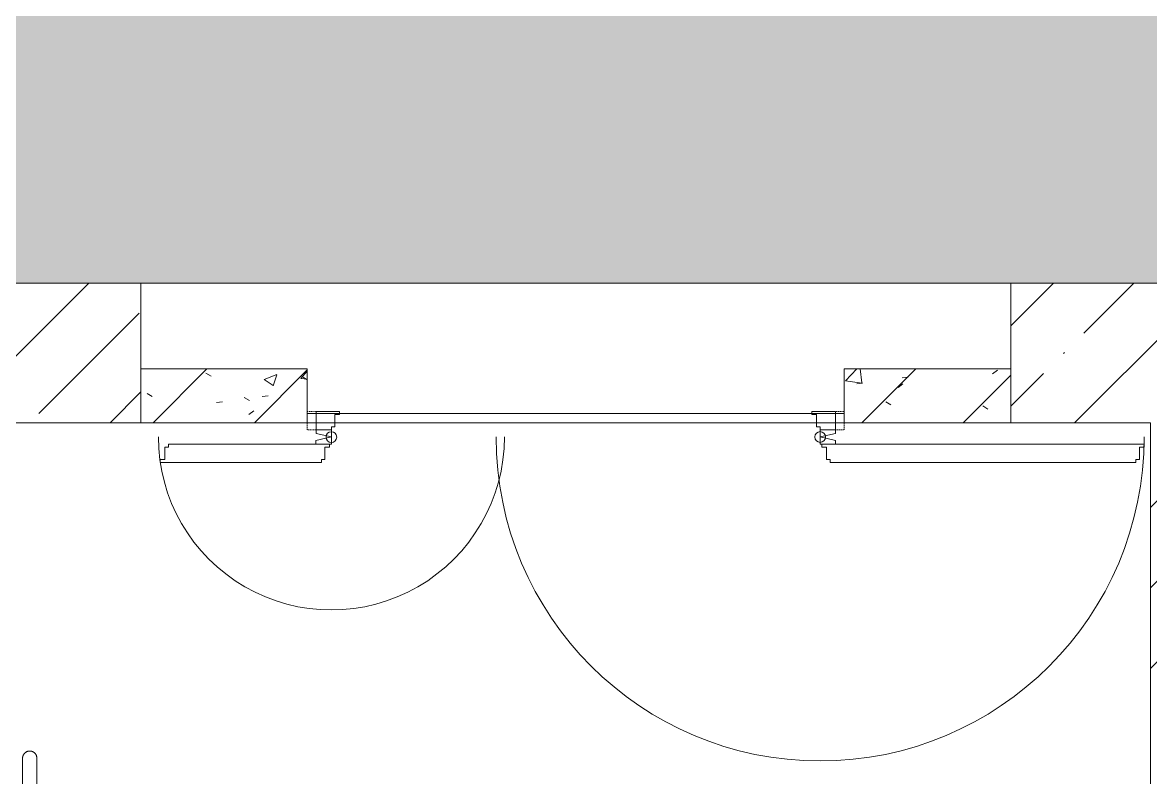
# Model space of a CAD drawing. Header units: millimetres. Extents: x -515342 to 330399, y -224905 to 507333.
# Drawn here: x -288868 to -285718, y -30385 to -28276 of the extents above; entities that cross this region are included whole.
import ezdxf

# ---------------------------------------------------------------- set-up
doc = ezdxf.new("R2010")
doc.units = ezdxf.units.MM
doc.linetypes.add('ASVP_Невидимые', pattern=[5, 3, -2])
for name, color, linetype, lineweight in [('Двери', 7, 'Continuous', 0), ('Лестницы', 7, 'Continuous', 0), ('Ограждение', 7, 'Continuous', 0), ('Перекрытие', 7, 'Continuous', 0), ('Стены внутренние', 7, 'Continuous', 0), ('Стены несущие', 7, 'Continuous', 0), ('Стены перегородки', 7, 'Continuous', 0), ('экспертиза условные обозначения', 1, 'Continuous', 0)]:
    doc.layers.add(name, color=color, linetype=linetype, lineweight=lineweight)
pattern_1 = [(45, (-374753.14, -35598.53), (-224.5064, 224.5064), []), (45, (-374528.64, -35598.53), (-224.5064, 224.5064), [396.875, -79.375, 3.353, -76.022])]

# ---------------------------------------------------------------- blocks, each defined once
blk = doc.blocks.new('Дверь_Алюминиевая_Противопожарная__ТПТ75__2 полотна - АР_Дверь_ТПТ75_1450х2075_h__Средник_EI30_Пр-10663291-О_АР_П_1_0_000_План 1 этажа')
at = {"layer": 'Двери', "lineweight": 18}
for p, q in [((-1574.5, 178), (-1564.5, 178)), ((-1574.5, 178), (-1574.5, 143)), ((-1564.5, 178), (-1564.5, 186)), ((-710.5, 186), (-1564.5, 186)), ((-710.5, 178), (-710.5, 186)), ((-710.5, 178), (-700.5, 178)), ((-700.5, 143), (-700.5, 178)), ((710.5, 178), (700.5, 178)), ((700.5, 143), (700.5, 178)), ((710.5, 178), (710.5, 186)), ((710.5, 186), (1160.5, 186)), ((1147.5, 178), (1160.5, 178)), ((1147.5, 178), (1147.5, 143)), ((1160.5, 178), (1160.5, 186)), ((-1587.5, 135), (-1587.5, 143)), ((-1587.5, 143), (-1574.5, 143)), ((-687.5, 135), (-1587.5, 135)), ((-725.5, 135), (-725.5, 125)), ((-700.5, 143), (-687.5, 143)), ((-687.5, 143), (-687.5, 135)), ((-682.5, 135), (-687.5, 135)), ((-682.5, 115), (-682.5, 135)), ((682.5, 115), (682.5, 135)), ((682.5, 135), (687.5, 135)), ((700.5, 143), (687.5, 143)), ((687.5, 143), (687.5, 135)), ((687.5, 135), (1137.5, 135)), ((725.5, 135), (725.5, 125)), ((1137.5, 135), (1137.5, 143)), ((1137.5, 143), (1147.5, 143)), ((-725.5, 125), (-682.5, 115)), ((-682.5, 115), (-725, 105)), ((-725, 105), (-725, 95)), ((-725, 95), (-682.5, 95)), ((-725, 95), (-725, 44)), ((-682.5, 95), (-682.5, 115)), ((-682.5, 95), (-682.5, 87)), ((725.5, 125), (682.5, 115)), ((682.5, 115), (725, 105)), ((682.5, 95), (682.5, 115)), ((725, 95), (682.5, 95)), ((682.5, 95), (682.5, 87)), ((725, 105), (725, 95)), ((725, 95), (725, 44)), ((-672.5, 87), (-682.5, 87)), ((-672.5, 52), (-672.5, 87)), ((672.5, 87), (682.5, 87)), ((672.5, 52), (672.5, 87)), ((-725, 44), (-659.5, 44)), ((-672.5, 52), (-659.5, 52)), ((-659.5, 44), (-659.5, 52)), ((672.5, 52), (659.5, 52)), ((659.5, 44), (659.5, 52)), ((725, 44), (659.5, 44))]:
    blk.add_line(p, q, dxfattribs=at)
at = {"layer": 'Двери', "linetype": 'ASVP_Невидимые', "lineweight": 18}
for p, q in [((-750, 95), (-750, 75)), ((-725, 95), (-750, 95)), ((725, 95), (750, 95)), ((750, 95), (750, 75)), ((-750, 44), (-725, 44)), ((750, 44), (725, 44))]:
    blk.add_line(p, q, dxfattribs=at)
at = {"layer": 'Двери', "lineweight": 18}
for centre in [(-682.5, 115), (682.5, 115.2)]:
    blk.add_circle(centre, 15, dxfattribs=at)
for centre, radius, start in [((-682.5, 115), 905, 0), ((682.5, 115), 483.2, 360)]:
    blk.add_arc(centre, radius, start, 180, dxfattribs=at)
blk = doc.blocks.new('Тип перил - АР_Ограждение_Ограничение_Дуга D40_расстояние между поручнями 200-V230-О_АР_П_1_0_000_План 1 этажа')
at = {"layer": 'Ограждение'}
for p, q in [((0, 0), (0, 1.8)), ((0, -2.3), (0, 0))]:
    blk.add_line(p, q, dxfattribs=at)
at = {"layer": 'Ограждение', "flags": 128}
for points in [[(0, 20), (4, 20), (8, 20), (12, 20), (15.9, 20), (19.9, 20), (23.8, 20), (27.6, 20), (31.5, 20), (35.2, 20), (38.9, 20), (42.6, 20), (46.2, 20), (49.7, 20), (53.1, 20), (56.5, 20), (59.7, 20), (62.9, 20), (65.9, 20), (68.9, 20), (71.7, 20), (74.5, 20), (77.1, 20), (79.6, 20), (81.9, 20), (84.1, 20), (86.2, 20), (88.2, 20), (90, 20), (91.7, 20), (93.2, 20), (94.6, 20), (95.8, 20), (96.9, 20), (97.8, 20), (98.5, 20), (99.1, 20), (99.6, 20), (99.9, 20), (100, 20), (100, 20)], [(100, 20), (99.9, 20), (99.7, 20), (99.3, 20), (98.7, 20), (98, 20), (97.1, 20), (96.1, 20), (94.9, 20), (93.6, 20), (92.1, 20), (90.5, 20), (88.7, 20), (86.8, 20), (84.7, 20), (82.5, 20), (80.2, 20), (77.8, 20), (75.2, 20), (72.5, 20), (69.7, 20), (66.7, 20), (63.7, 20), (60.6, 20), (57.4, 20), (54, 20), (50.6, 20), (47.1, 20), (43.6, 20), (39.9, 20), (36.2, 20), (32.5, 20), (28.7, 20), (24.8, 20), (20.9, 20), (17, 20), (13, 20), (9.1, 20), (5.1, 20), (1.1, 20), (0, 20)], [(100, 20), (100.8, 20), (101.6, 19.9), (102.4, 19.9), (103.2, 19.7), (104, 19.6), (104.8, 19.4), (105.5, 19.2), (106.3, 19), (107, 18.7), (107.8, 18.4), (108.5, 18.1), (109.2, 17.7), (109.9, 17.4), (110.6, 16.9), (111.3, 16.5), (111.9, 16), (112.6, 15.6), (113.2, 15), (113.8, 14.5), (114.3, 13.9), (114.9, 13.3), (115.4, 12.7), (115.9, 12.1), (116.4, 11.5), (116.8, 10.8), (117.2, 10.1), (117.6, 9.4), (118, 8.7), (118.3, 8), (118.6, 7.2), (118.9, 6.5), (119.2, 5.7), (119.4, 5), (119.6, 4.2), (119.7, 3.4), (119.8, 2.6), (119.9, 1.8)], [(119.9, 1.8), (120, 1), (120, 0.2), (120, 0)], [(0, -20), (4, -20), (8, -20), (12, -20), (15.9, -20), (19.9, -20), (23.8, -20), (27.6, -20), (31.5, -20), (35.2, -20), (38.9, -20), (42.6, -20), (46.2, -20), (49.7, -20), (53.1, -20), (56.5, -20), (59.7, -20), (62.9, -20), (65.9, -20), (68.9, -20), (71.7, -20), (74.5, -20), (77.1, -20), (79.6, -20), (81.9, -20), (84.1, -20), (86.2, -20), (88.2, -20), (90, -20), (91.7, -20), (93.2, -20), (94.6, -20), (95.8, -20), (96.9, -20), (97.8, -20), (98.5, -20), (99.1, -20), (99.6, -20), (99.9, -20), (100, -20), (100, -20)], [(100, -20), (99.9, -20), (99.7, -20), (99.3, -20), (98.7, -20), (98, -20), (97.1, -20), (96.1, -20), (94.9, -20), (93.6, -20), (92.1, -20), (90.5, -20), (88.7, -20), (86.8, -20), (84.7, -20), (82.5, -20), (80.2, -20), (77.8, -20), (75.2, -20), (72.5, -20), (69.7, -20), (66.7, -20), (63.7, -20), (60.6, -20), (57.4, -20), (54, -20), (50.6, -20), (47.1, -20), (43.6, -20), (39.9, -20), (36.2, -20), (32.5, -20), (28.7, -20), (24.8, -20), (20.9, -20), (17, -20), (13, -20), (9.1, -20), (5.1, -20), (1.1, -20), (0, -20)], [(120, 0), (120, -0.8), (119.9, -1.6), (119.9, -2.4), (119.7, -3.2), (119.6, -4), (119.4, -4.8), (119.2, -5.5), (119, -6.3), (118.7, -7), (118.4, -7.8), (118.1, -8.5), (117.7, -9.2), (117.4, -9.9), (116.9, -10.6), (116.5, -11.3), (116, -11.9), (115.6, -12.6), (115, -13.2), (114.5, -13.8), (113.9, -14.3), (113.3, -14.9), (112.7, -15.4), (112.1, -15.9), (111.5, -16.4), (110.8, -16.8), (110.1, -17.2), (109.4, -17.6), (108.7, -18), (108, -18.3), (107.2, -18.6), (106.5, -18.9), (105.7, -19.2), (105, -19.4), (104.2, -19.6), (103.4, -19.7), (102.6, -19.8), (101.8, -19.9), (101, -20), (100.2, -20), (100, -20)]]:
    blk.add_lwpolyline(points, dxfattribs=at)

msp = doc.modelspace()

# ---------------------------------------------------------------- hatches: boundary and pattern name
at = {"layer": 'Стены внутренние'}
h = msp.add_hatch(dxfattribs=at)
h.set_pattern_fill('FP_1', color=256, style=0, pattern_type=2)
h.set_pattern_definition(pattern_1)
h.paths.add_polyline_path([(-288538.1427, -29393.5295), (-288538.1427, -29003.5295), (-289318.1427, -29003.5295), (-289318.1427, -29393.5295), (-288627.8754, -29393.5295)])
h = msp.add_hatch(dxfattribs=at)
h.set_pattern_fill('FP_1', color=256, style=0, pattern_type=2)
h.set_pattern_definition(pattern_1)
h.paths.add_polyline_path([(-285518.6606, -29393.5295), (-285328.1427, -29393.5295), (-285328.1427, -29003.5295), (-286108.1427, -29003.5295), (-286108.1427, -29393.5295), (-285718.1427, -29393.5295)])
h = msp.add_hatch(dxfattribs=at)
h.set_pattern_fill('FP_3', color=256, style=0, pattern_type=2)
h.set_pattern_definition([(45, (-374753.14, -35598.53), (-141.42136, 141.42136), [])])
h.paths.add_polyline_path([(-288073.1427, -29393.5295), (-288073.1427, -29243.5295), (-288538.1427, -29243.5295), (-288538.1427, -29393.5295)])
h.paths.add_polyline_path([(-286108.1427, -29393.5295), (-286108.1427, -29243.5295), (-286573.1427, -29243.5295), (-286573.1427, -29393.5295)])
h = msp.add_hatch(dxfattribs=at)
h.set_pattern_fill('FP_4', color=256, style=0, pattern_type=2)
h.set_pattern_definition([(50, (-374753.14, -35598.53), (364.3679, -31.8783), [38.1, -419.1]), (355, (-374753.14, -35598.53), (-70.4859, 382.1133), [30.48, -335.28]), (100.451, (-374722.78, -35601.2), (293.885, 350.2334), [32.38, -356.18]), (46.184, (-374753.14, -35496.93), (542.1585, -84.0858), [57.15, -628.65]), (96.636, (-374707.96, -35503.94), (474.805, 494.8554), [48.57, -534.27]), (351.184, (-374753.14, -35496.93), (474.8102, 494.85), [45.72, -502.92]), (21, (-374702.34, -35522.33), (303.2285, -204.5305), [38.1, -419.1]), (326, (-374702.34, -35522.33), (123.6039, 368.376), [30.48, -335.28]), (71.451, (-374677.07, -35539.37), (426.8341, 163.8427), [32.38, -356.18]), (37.5, (-374753.14, -35598.53), (6.17665, 169.11015), [16.764, -314.452, 16.764, -323.596, -336.55]), (37.5, (-374753.14, -35598.53), (6.17665, 169.11015), [-671.576, 16.764, -319.786]), (7.5, (-374753.14, -35598.53), (133.63888, 200.3615), [16.764, -177.292, 16.764, -306.832, -128.27]), (7.5, (-374753.14, -35598.53), (133.63888, 200.3615), [-517.652, 16.764, -111.506]), (327.5, (-374866.43, -35598.53), (271.18182, -11.45836), [16.764, -110.236, 16.764, -379.476, -525.78]), (327.5, (-374866.43, -35598.53), (271.18182, -11.45836), [-523.24, 16.764, -509.016]), (317.5, (-374917.23, -35598.53), (296.2585, 50.85285), [16.764, -148.336, 16.764, -246.38, -373.38]), (317.5, (-374917.23, -35598.53), (296.2585, 50.85285), [-428.244, 16.764, -356.616])])
h.paths.add_polyline_path([(-288073.1427, -29393.5295), (-288073.1427, -29243.5295), (-288538.1427, -29243.5295), (-288538.1427, -29393.5295)])
h.paths.add_polyline_path([(-286108.1427, -29393.5295), (-286108.1427, -29243.5295), (-286573.1427, -29243.5295), (-286573.1427, -29393.5295)])
h = msp.add_hatch(dxfattribs=at)
h.set_pattern_fill('FP_1', color=256, style=0, pattern_type=2)
h.set_pattern_definition(pattern_1)
h.paths.add_polyline_path([(-285328.1427, -35398.5295), (-285328.1427, -29393.5295), (-285718.1427, -29393.5295), (-285718.1427, -35398.5295)])
h.paths.add_polyline_path([(-285505.7778, -33532.0103), (-285540.5075, -33532.0103), (-285573.1427, -33520.132), (-285599.7471, -33497.8083), (-285617.1119, -33467.7315), (-285623.1427, -33433.5295), (-285617.1119, -33399.3275), (-285599.7471, -33369.2507), (-285573.1427, -33346.927), (-285540.5075, -33335.0487), (-285505.7778, -33335.0487), (-285473.1427, -33346.927), (-285446.5382, -33369.2507), (-285429.1734, -33399.3275), (-285423.1427, -33433.5295), (-285429.1734, -33467.7315), (-285446.5382, -33497.8083), (-285473.1427, -33520.132)])
h.paths.add_polyline_path([(-285540.5075, -33147.0103), (-285573.1427, -33135.132), (-285599.7471, -33112.8083), (-285617.1119, -33082.7315), (-285623.1427, -33048.5295), (-285617.1119, -33014.3275), (-285599.7471, -32984.2507), (-285573.1427, -32961.927), (-285540.5075, -32950.0487), (-285505.7778, -32950.0487), (-285473.1427, -32961.927), (-285446.5382, -32984.2507), (-285429.1734, -33014.3275), (-285423.1427, -33048.5295), (-285429.1734, -33082.7315), (-285446.5382, -33112.8083), (-285473.1427, -33135.132), (-285505.7778, -33147.0103), (-285518.6606, -33147.0103)])
h.paths.add_polyline_path([(-285505.7778, -31147.0103), (-285540.5075, -31147.0103), (-285573.1427, -31135.132), (-285599.7471, -31112.8083), (-285617.1119, -31082.7315), (-285623.1427, -31048.5295), (-285617.1119, -31014.3275), (-285599.7471, -30984.2507), (-285571.672, -30961.3917), (-285540.5075, -30950.0487), (-285505.7778, -30950.0487), (-285473.1427, -30961.927), (-285446.5382, -30984.2507), (-285429.1734, -31014.3275), (-285423.1427, -31048.5295), (-285429.1734, -31082.7315), (-285446.5382, -31112.8083), (-285473.1427, -31135.132)])
h.paths.add_polyline_path([(-285518.6606, -30792.0103), (-285540.5075, -30792.0103), (-285573.1427, -30780.132), (-285599.7471, -30757.8083), (-285617.1119, -30727.7315), (-285623.1427, -30693.5295), (-285617.1119, -30659.3275), (-285599.7471, -30629.2507), (-285573.1427, -30606.927), (-285540.5075, -30595.0487), (-285505.7778, -30595.0487), (-285473.1427, -30606.927), (-285446.5382, -30629.2507), (-285429.1734, -30659.3275), (-285423.1427, -30693.5295), (-285429.1734, -30727.7315), (-285446.5382, -30757.8083), (-285473.1427, -30780.132), (-285505.7778, -30792.0103)])
h.paths.add_polyline_path([(-285540.5075, -30337.0103), (-285573.1427, -30325.132), (-285599.7471, -30302.8083), (-285617.1119, -30272.7315), (-285623.1427, -30238.5295), (-285617.1119, -30204.3275), (-285599.7471, -30174.2507), (-285573.1427, -30151.927), (-285540.5075, -30140.0487), (-285505.7778, -30140.0487), (-285473.1427, -30151.927), (-285446.5382, -30174.2507), (-285429.1734, -30204.3275), (-285423.1427, -30238.5295), (-285429.1734, -30272.7315), (-285446.5382, -30302.8083), (-285473.1427, -30325.132), (-285505.7778, -30337.0103), (-285518.6606, -30337.0103)])
h.paths.add_polyline_path([(-285505.7778, -29952.0103), (-285540.5075, -29952.0103), (-285573.1427, -29940.132), (-285599.7471, -29917.8083), (-285617.1119, -29887.7315), (-285623.1427, -29853.5295), (-285617.1119, -29819.3275), (-285599.7471, -29789.2507), (-285573.1427, -29766.927), (-285540.5075, -29755.0487), (-285505.7778, -29755.0487), (-285473.1427, -29766.927), (-285446.5382, -29789.2507), (-285429.1734, -29819.3275), (-285423.1427, -29853.5295), (-285429.1734, -29887.7315), (-285446.5382, -29917.8083), (-285473.1427, -29940.132)])
h.paths.add_polyline_path([(-285540.5075, -29636.0295), (-285573.1427, -29624.1513), (-285599.7471, -29601.8275), (-285617.1119, -29571.7508), (-285623.1427, -29537.5488), (-285617.1119, -29503.3467), (-285599.7471, -29473.27), (-285573.1427, -29450.9462), (-285540.5075, -29439.068), (-285505.7778, -29439.068), (-285473.1427, -29450.9462), (-285446.5382, -29473.27), (-285429.1734, -29503.3467), (-285423.1427, -29537.5488), (-285429.1734, -29571.7508), (-285446.5382, -29601.8275), (-285473.1427, -29624.1513), (-285505.7778, -29636.0295), (-285518.6606, -29636.0295)])
at = {"layer": 'экспертиза условные обозначения'}
h = msp.add_hatch(dxfattribs=at)
h.set_pattern_fill('GRASS', color=3, scale=24)
h.set_pattern_definition([(90, (-374753.14, -35598.53), (-431.0523, 431.0523), [114.3, -747.8046]), (45, (-374753.14, -35598.5), (-431.0523, 431.0523), [114.3, -495.3]), (135, (-374753.14, -35598.5), (-431.0523, -431.0523), [114.3, -495.3])])
h.paths.add_polyline_path([(-318658.1427, -27198.5295), (-318308.1427, -27198.5295), (-318308.1427, -26598.5295), (-273318.1427, -26598.5295), (-273318.1427, -29013.5295), (-276943.1427, -29013.5295), (-276943.1427, -29403.5295), (-276173.1427, -29403.5295), (-276173.1427, -32473.5894), (-279060.6037, -32473.5894), (-279032.2134, -29003.5295), (-283878.1427, -29003.5295), (-283878.1427, -32198.5894), (-285248.1427, -32198.5894), (-285248.1427, -29003.5295), (-289153.1427, -29003.5295), (-289153.1427, -28753.7894), (-293372.3527, -28753.7894), (-293372.3527, -32613.5894), (-302134.3783, -32622.5978), (-302134.3783, -28774.0894), (-304358.8783, -28774.0894), (-304358.8783, -28728.5894), (-318308.1427, -28728.5894), (-318308.1427, -28598.5295), (-318658.1427, -28598.5295)])

# ---------------------------------------------------------------- linework, layer by layer
at = {"layer": 'Лестницы'}
msp.add_line((-286573.1427, -29393.5295), (-288073.1427, -29393.5295), dxfattribs=at)
at = {"layer": 'Перекрытие'}
msp.add_line((-288073.1427, -29368.0295), (-286573.1427, -29368.0295), dxfattribs=at)
at = {"layer": 'Стены несущие'}
for p, q in [((-288538.1427, -29003.5295), (-289168.1427, -29003.5295)), ((-288538.1427, -29243.5295), (-288538.1427, -29003.5295)), ((-285328.1427, -29003.5295), (-286108.1427, -29003.5295)), ((-286108.1427, -29003.5295), (-286108.1427, -29243.5295)), ((-288928.1427, -29393.5295), (-288538.1427, -29393.5295)), ((-286108.1427, -29393.5295), (-285718.1427, -29393.5295)), ((-285718.1427, -29393.5295), (-285718.1427, -35398.5295))]:
    msp.add_line(p, q, dxfattribs=at)
at = {"layer": 'Стены перегородки'}
for p, q in [((-288073.1427, -29243.5295), (-288538.1427, -29243.5295)), ((-288538.1427, -29243.5295), (-288538.1427, -29393.5295)), ((-288073.1427, -29393.5295), (-288073.1427, -29243.5295)), ((-286108.1427, -29243.5295), (-286573.1427, -29243.5295)), ((-286573.1427, -29243.5295), (-286573.1427, -29393.5295)), ((-286108.1427, -29393.5295), (-286108.1427, -29243.5295)), ((-288538.1427, -29393.5295), (-288073.1427, -29393.5295)), ((-286573.1427, -29393.5295), (-286108.1427, -29393.5295))]:
    msp.add_line(p, q, dxfattribs=at)
at = {"layer": 'экспертиза условные обозначения', "color": 3}
msp.add_lwpolyline([(-318308.1427, -26598.5295), (-273318.1427, -26598.5295), (-273318.1427, -29013.5295), (-276943.1427, -29013.5295), (-276943.1427, -29403.5295), (-276173.1427, -29403.5295), (-276173.1427, -32473.5894), (-279060.6037, -32473.5894), (-279032.2134, -29003.5295), (-283878.1427, -29003.5295), (-283878.1427, -32198.5894), (-285248.1427, -32198.5894), (-285248.1427, -29003.5295), (-289153.1427, -29003.5295), (-289153.1427, -28753.7894), (-293372.3527, -28753.7894), (-293372.3527, -32613.5894), (-302134.3783, -32622.5978), (-302134.3783, -28774.0894), (-304358.8783, -28774.0894), (-304358.8783, -28728.5894), (-318308.1427, -28728.5894)], dxfattribs=at)

# ---------------------------------------------------------------- block references
at = {"layer": 'Двери', "rotation": 180}
msp.add_blockref('Дверь_Алюминиевая_Противопожарная__ТПТ75__2 полотна - АР_Дверь_ТПТ75_1450х2075_h__Средник_EI30_Пр-10663291-О_АР_П_1_0_000_План 1 этажа', (-287323.1427, -29318.5295), dxfattribs=at)
at = {"layer": 'Ограждение', "rotation": 90}
msp.add_blockref('Тип перил - АР_Ограждение_Ограничение_Дуга D40_расстояние между поручнями 200-V230-О_АР_П_1_0_000_План 1 этажа', (-288848.1427, -30430.9182), dxfattribs=at)

doc.saveas('drawing.dxf')
